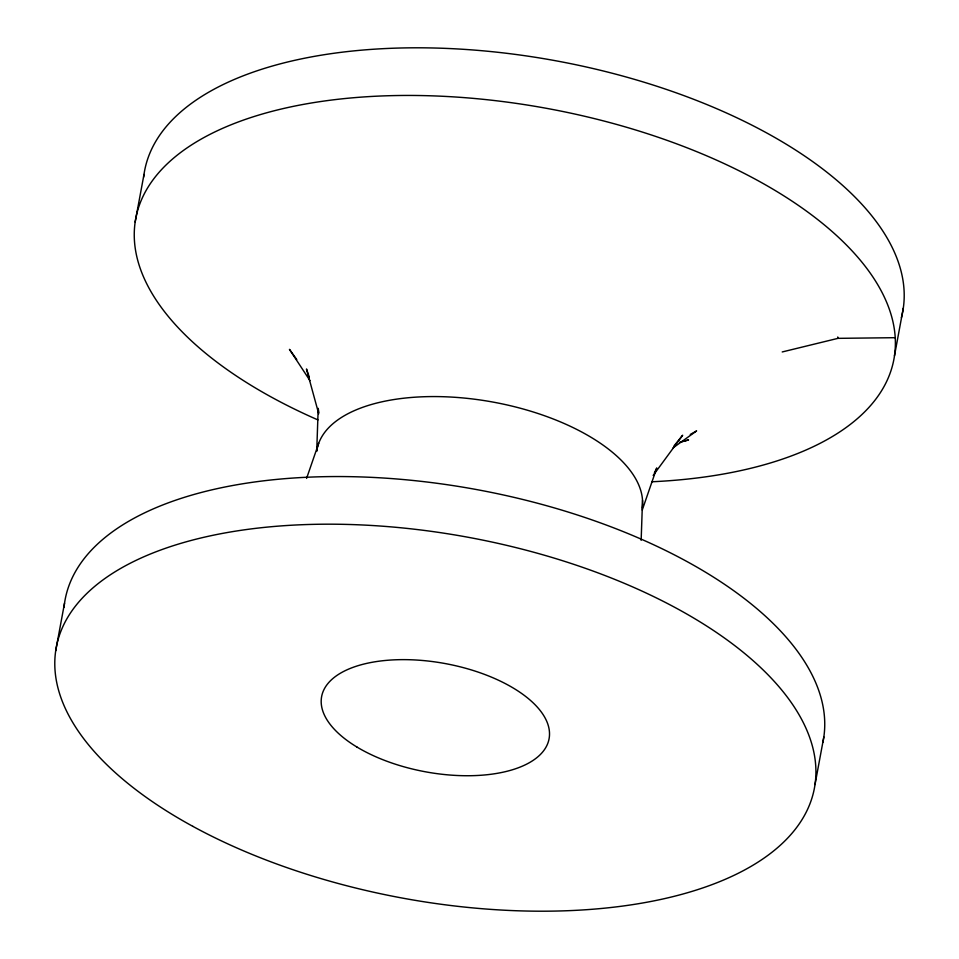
<?xml version="1.0" encoding="UTF-8"?>
<svg xmlns="http://www.w3.org/2000/svg" width="959" height="959" viewBox="0 0 959 959"><rect width="100%" height="100%" fill="white"/><g stroke="black" fill="none" stroke-linecap="round" stroke-linejoin="round"><path stroke-width="1.44" d="M316.722 451.221L318.208 408.342L318.856 412.502M641.151 540.313L642.53 500.394M55.706 650.825L64.529 603.187M135.159 222.08L143.994 174.442M815.006 784.558L823.841 736.92M894.471 355.813L903.294 308.175M306.58 478.409L318.676 443.358M642.254 510.032L656.771 467.968L654.374 472.943M653.175 475.436L682.652 435.242L673.985 445.935M673.014 447.901L696.618 430.915L690.252 434.463M680.111 442.243L688.562 439.965L680.171 441.991M782.22 351.953L837.974 338.347L895.215 337.688M296.739 359.505L289.45 349.352L309.973 380.615M309.313 377.163L306.472 368.987L318.724 413.785M837.758 336.981L837.974 338.347M143.634 177.187A385.554 183.373 10.5 0 1 557.107 61.016A385.554 183.373 10.5 0 1 901.376 317.681M64.037 607.311A385.554 183.373 10.5 0 1 471.912 488.718A385.554 183.373 10.5 0 1 822.87 742.374M317.956 419.922A385.554 183.373 10.5 0 1 239.81 121.397A385.554 183.373 10.5 0 1 831.453 230.951A385.554 183.373 10.5 0 1 651.916 481.766M316.794 450.838A165.236 78.59 10.5 0 1 490.768 401.677A165.236 78.59 10.5 0 1 642.206 508.162M192.831 826.346A385.554 183.373 10.5 0 0 810.607 802.036A385.554 183.373 10.5 0 0 302.624 524.693A385.554 183.373 10.5 0 0 192.831 826.346M357 747.073A115.667 55.011 10.5 0 0 546.438 746.354A115.667 55.011 10.5 0 0 402.612 659.636A115.667 55.011 10.5 0 0 357 747.073"/></g></svg>
